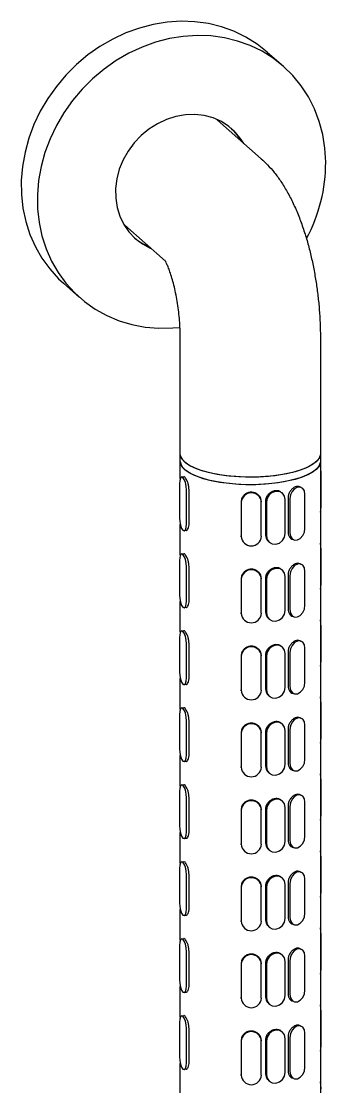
# Model space of a CAD drawing. Extents: x 0 to 951, y -2 to 427.
# Drawn here: x 345.62 to 355.12, y 198.52 to 231.8 of the extents above; entities that cross this region are included whole.
import ezdxf

# ---------------------------------------------------------------- set-up
doc = ezdxf.new("R2010")
doc.units = 0
doc.header["$LTSCALE"] = 23.1
doc.header["$MEASUREMENT"] = 0
doc.layers.get('0').update_dxf_attribs({"linetype": 'CONTINUOUS'})

msp = doc.modelspace()

# ---------------------------------------------------------------- linework, layer by layer
at = {"color": 7, "linetype": 'Continuous', "lineweight": 25}
for p, q in [((353.297, 230.838), (353.801, 230.395)), ((351.738, 228.714), (351.706, 228.741)), ((351.738, 228.714), (353.108, 227.506)), ((348.813, 225.461), (348.844, 225.433)), ((350.116, 224.311), (348.844, 225.433)), ((347.434, 223.176), (346.931, 223.62)), ((350.578, 218.291), (350.578, 221.944)), ((354.953, 221.944), (354.953, 218.291)), ((350.578, 218.055), (350.578, 218.291)), ((350.578, 217.525), (350.578, 218.055)), ((354.953, 218.291), (354.953, 218.055)), ((354.953, 218.055), (354.953, 146.166)), ((354.98, 216.633), (354.98, 217.694)), ((350.552, 217.356), (350.552, 216.295)), ((350.623, 217.569), (350.685, 217.577)), ((350.773, 216.101), (350.773, 217.161)), ((350.853, 216.111), (350.853, 217.171)), ((353.745, 217.081), (353.771, 217.059)), ((354.304, 217.266), (354.348, 217.249)), ((354.472, 215.964), (354.472, 217.025)), ((352.483, 216.802), (352.483, 215.741)), ((352.484, 216.774), (352.484, 215.713)), ((353.108, 216.816), (353.109, 216.788)), ((353.109, 215.716), (353.109, 216.776)), ((353.242, 216.813), (353.242, 215.753)), ((353.272, 216.787), (353.272, 215.726)), ((353.857, 215.8), (353.857, 216.861)), ((353.944, 216.91), (353.944, 215.85)), ((353.999, 216.889), (353.999, 215.828)), ((350.578, 215.121), (350.578, 216.079)), ((350.763, 215.896), (350.702, 215.888)), ((352.485, 215.701), (352.483, 215.73)), ((353.358, 215.528), (353.332, 215.551)), ((354.123, 215.605), (354.079, 215.622)), ((350.623, 215.165), (350.685, 215.172)), ((354.98, 214.229), (354.98, 215.29)), ((350.552, 214.952), (350.552, 213.891)), ((350.773, 213.697), (350.773, 214.757)), ((350.853, 213.707), (350.853, 214.767)), ((353.745, 214.677), (353.771, 214.654)), ((354.304, 214.861), (354.348, 214.844)), ((352.483, 214.398), (352.483, 213.337)), ((352.484, 214.369), (352.484, 213.309)), ((353.108, 214.412), (353.109, 214.384)), ((353.109, 213.312), (353.109, 214.372)), ((353.242, 214.409), (353.242, 213.348)), ((353.272, 214.383), (353.272, 213.322)), ((353.857, 213.396), (353.857, 214.457)), ((353.944, 214.506), (353.944, 213.446)), ((353.999, 214.485), (353.999, 213.424)), ((354.472, 213.56), (354.472, 214.621)), ((350.578, 212.717), (350.578, 213.675)), ((350.763, 213.492), (350.702, 213.484)), ((352.485, 213.297), (352.483, 213.325)), ((353.358, 213.124), (353.332, 213.147)), ((354.123, 213.201), (354.079, 213.218)), ((350.623, 212.76), (350.685, 212.768)), ((354.98, 211.825), (354.98, 212.885)), ((350.552, 212.548), (350.552, 211.487)), ((350.773, 211.292), (350.773, 212.353)), ((350.853, 211.302), (350.853, 212.363)), ((354.304, 212.457), (354.348, 212.44)), ((352.483, 211.994), (352.483, 210.933)), ((353.108, 212.008), (353.109, 211.979)), ((353.242, 212.005), (353.242, 210.944)), ((353.272, 211.978), (353.272, 210.918)), ((353.745, 212.273), (353.771, 212.25)), ((353.857, 210.992), (353.857, 212.052)), ((353.944, 212.102), (353.944, 211.041)), ((353.999, 212.081), (353.999, 211.02)), ((354.472, 211.156), (354.472, 212.217)), ((352.484, 211.965), (352.484, 210.905)), ((353.109, 210.907), (353.109, 211.968)), ((350.578, 210.312), (350.578, 211.271)), ((350.763, 211.087), (350.702, 211.08)), ((352.485, 210.893), (352.483, 210.921)), ((353.358, 210.72), (353.332, 210.743)), ((354.123, 210.797), (354.079, 210.814)), ((350.623, 210.356), (350.685, 210.364)), ((354.98, 209.421), (354.98, 210.481)), ((350.552, 210.144), (350.552, 209.083)), ((354.304, 210.053), (354.348, 210.036)), ((350.773, 208.888), (350.773, 209.949)), ((350.853, 208.898), (350.853, 209.959)), ((353.745, 209.869), (353.771, 209.846)), ((353.857, 208.588), (353.857, 209.648)), ((353.944, 209.698), (353.944, 208.637)), ((353.999, 209.676), (353.999, 208.616)), ((354.472, 208.752), (354.472, 209.813)), ((352.483, 209.589), (352.483, 208.529)), ((352.484, 209.561), (352.484, 208.5)), ((353.108, 209.604), (353.109, 209.575)), ((353.109, 208.503), (353.109, 209.564)), ((353.242, 209.601), (353.242, 208.54)), ((353.272, 209.574), (353.272, 208.514)), ((350.578, 207.908), (350.578, 208.867)), ((350.763, 208.683), (350.702, 208.676)), ((352.485, 208.489), (352.483, 208.517)), ((353.358, 208.316), (353.332, 208.339)), ((354.123, 208.392), (354.079, 208.409)), ((354.98, 207.016), (354.98, 208.077)), ((350.552, 207.739), (350.552, 206.679)), ((350.623, 207.952), (350.685, 207.96)), ((350.773, 206.484), (350.773, 207.545)), ((350.853, 206.494), (350.853, 207.555)), ((353.745, 207.465), (353.771, 207.442)), ((354.304, 207.649), (354.348, 207.632)), ((354.472, 206.348), (354.472, 207.408)), ((352.483, 207.185), (352.483, 206.125)), ((352.484, 207.157), (352.484, 206.096)), ((353.108, 207.199), (353.109, 207.171)), ((353.109, 206.099), (353.109, 207.16)), ((353.242, 207.197), (353.242, 206.136)), ((353.272, 207.17), (353.272, 206.109)), ((353.857, 206.183), (353.857, 207.244)), ((353.944, 207.294), (353.944, 206.233)), ((353.999, 207.272), (353.999, 206.212)), ((350.578, 205.504), (350.578, 206.463)), ((350.763, 206.279), (350.702, 206.271)), ((352.485, 206.085), (352.483, 206.113)), ((354.123, 205.988), (354.079, 206.005)), ((353.358, 205.912), (353.332, 205.935)), ((354.98, 204.612), (354.98, 205.673)), ((350.552, 205.335), (350.552, 204.275)), ((350.623, 205.548), (350.685, 205.556)), ((350.773, 204.08), (350.773, 205.141)), ((350.853, 204.09), (350.853, 205.151)), ((353.745, 205.061), (353.771, 205.038)), ((354.304, 205.245), (354.348, 205.228)), ((354.472, 203.944), (354.472, 205.004)), ((352.483, 204.781), (352.483, 203.72)), ((352.484, 204.753), (352.484, 203.692)), ((353.108, 204.795), (353.109, 204.767)), ((353.109, 203.695), (353.109, 204.756)), ((353.242, 204.792), (353.242, 203.732)), ((353.272, 204.766), (353.272, 203.705)), ((353.857, 203.779), (353.857, 204.84)), ((353.944, 204.89), (353.944, 203.829)), ((353.999, 204.868), (353.999, 203.808)), ((350.578, 203.1), (350.578, 204.058)), ((350.763, 203.875), (350.702, 203.867)), ((352.485, 203.681), (352.483, 203.709)), ((353.358, 203.507), (353.332, 203.53)), ((354.123, 203.584), (354.079, 203.601)), ((350.623, 203.144), (350.685, 203.152)), ((354.98, 202.208), (354.98, 203.269)), ((350.552, 202.931), (350.552, 201.87)), ((350.773, 201.676), (350.773, 202.736)), ((350.853, 201.686), (350.853, 202.746)), ((354.304, 202.841), (354.348, 202.824)), ((352.483, 202.377), (352.483, 201.316)), ((352.484, 202.349), (352.484, 201.288)), ((353.108, 202.391), (353.109, 202.363)), ((353.109, 201.291), (353.109, 202.351)), ((353.242, 202.388), (353.242, 201.328)), ((353.272, 202.362), (353.272, 201.301)), ((353.745, 202.657), (353.771, 202.634)), ((353.857, 201.375), (353.857, 202.436)), ((353.944, 202.485), (353.944, 201.425)), ((353.999, 202.464), (353.999, 201.403)), ((354.472, 201.539), (354.472, 202.6)), ((350.578, 200.696), (350.578, 201.654)), ((350.763, 201.471), (350.702, 201.463)), ((352.485, 201.276), (352.483, 201.305)), ((353.358, 201.103), (353.332, 201.126)), ((354.123, 201.18), (354.079, 201.197)), ((350.623, 200.74), (350.685, 200.747)), ((354.98, 199.804), (354.98, 200.865)), ((350.552, 200.527), (350.552, 199.466)), ((350.773, 199.272), (350.773, 200.332)), ((350.853, 199.282), (350.853, 200.342)), ((354.304, 200.437), (354.348, 200.419)), ((353.745, 200.252), (353.771, 200.229)), ((353.857, 198.971), (353.857, 200.032)), ((353.944, 200.081), (353.944, 199.021)), ((353.999, 200.06), (353.999, 198.999)), ((354.472, 199.135), (354.472, 200.196)), ((352.483, 199.973), (352.483, 198.912)), ((352.484, 199.944), (352.484, 198.884)), ((353.108, 199.987), (353.109, 199.959)), ((353.109, 198.887), (353.109, 199.947)), ((353.242, 199.984), (353.242, 198.923)), ((353.272, 199.958), (353.272, 198.897)), ((350.578, 198.292), (350.578, 199.25)), ((350.763, 199.067), (350.702, 199.059)), ((352.485, 198.872), (352.483, 198.901)), ((353.358, 198.699), (353.332, 198.722)), ((354.123, 198.776), (354.079, 198.793))]:
    msp.add_line(p, q, dxfattribs=at)
at = {"color": 7, "linetype": 'Continuous', "lineweight": 25, "flags": 128}
for points in [[(353.297, 230.838), (352.977, 231.092), (352.628, 231.31), (352.256, 231.49), (351.864, 231.63), (351.455, 231.729), (351.034, 231.787), (350.605, 231.801), (350.171, 231.773), (349.736, 231.703), (349.305, 231.59), (348.881, 231.437), (348.469, 231.245), (348.072, 231.015), (347.695, 230.75), (347.34, 230.452), (347.01, 230.124), (346.71, 229.769), (346.442, 229.39), (346.208, 228.991), (346.01, 228.576), (345.851, 228.148), (345.731, 227.711), (345.653, 227.27), (345.616, 226.829), (345.621, 226.391), (345.668, 225.961), (345.756, 225.543), (345.886, 225.141), (346.054, 224.758), (346.261, 224.398), (346.503, 224.065), (346.78, 223.761), (346.931, 223.62)], [(355.119, 227.405), (355.093, 227.84), (355.025, 228.264), (354.916, 228.675), (354.767, 229.068), (354.579, 229.44), (354.354, 229.787), (354.094, 230.106), (353.802, 230.394), (353.48, 230.648), (353.131, 230.866), (352.759, 231.046), (352.367, 231.186), (351.959, 231.286), (351.538, 231.343), (351.108, 231.357), (350.674, 231.329), (350.239, 231.259), (349.808, 231.147), (349.384, 230.994), (348.972, 230.801), (348.575, 230.572), (348.198, 230.307), (347.843, 230.009), (347.514, 229.681), (347.213, 229.325), (346.945, 228.947), (346.711, 228.548), (346.513, 228.132), (346.354, 227.704), (346.234, 227.268), (346.156, 226.826), (346.119, 226.385), (346.124, 225.947), (346.171, 225.517), (346.259, 225.099), (346.389, 224.697), (346.557, 224.314), (346.764, 223.954), (347.007, 223.621), (347.283, 223.317), (347.59, 223.046), (347.926, 222.809), (348.287, 222.61), (348.67, 222.449), (349.07, 222.33), (349.486, 222.251), (349.911, 222.215), (350.344, 222.222), (350.569, 222.242)], [(352.564, 227.985), (352.485, 228.11), (352.307, 228.328), (352.098, 228.515), (351.861, 228.667), (351.602, 228.781), (351.325, 228.856), (351.035, 228.888), (350.738, 228.879), (350.441, 228.827), (350.148, 228.735), (349.866, 228.603), (349.6, 228.435), (349.356, 228.234), (349.137, 228.003), (348.948, 227.747), (348.793, 227.471), (348.675, 227.181), (348.597, 226.881), (348.559, 226.579), (348.562, 226.279), (348.607, 225.988), (348.692, 225.712), (348.816, 225.455), (348.977, 225.222), (349.171, 225.019), (349.395, 224.849), (349.643, 224.716), (349.67, 224.704)], [(353.632, 217.621), (353.337, 217.587), (353.031, 217.567), (352.719, 217.562), (352.408, 217.572), (352.105, 217.596), (351.815, 217.634), (351.544, 217.686), (351.298, 217.75), (351.082, 217.825), (350.901, 217.91), (350.757, 218.002), (350.654, 218.101), (350.595, 218.203), (350.578, 218.291)], [(354.953, 218.291), (354.949, 218.242), (354.905, 218.139), (354.819, 218.039), (354.69, 217.944), (354.523, 217.857), (354.319, 217.778), (354.085, 217.709), (353.823, 217.652), (353.539, 217.609), (353.24, 217.579), (352.932, 217.564), (352.619, 217.563), (352.31, 217.578), (352.01, 217.607), (351.726, 217.649), (351.463, 217.705), (351.226, 217.773), (351.021, 217.851), (350.851, 217.939), (350.72, 218.033), (350.63, 218.133), (350.585, 218.236), (350.578, 218.291)], [(353.632, 217.386), (353.337, 217.351), (353.031, 217.331), (352.719, 217.326), (352.408, 217.336), (352.105, 217.36), (351.815, 217.399), (351.544, 217.45), (351.298, 217.514), (351.082, 217.59), (350.901, 217.674), (350.757, 217.767), (350.654, 217.865), (350.595, 217.967), (350.578, 218.055)], [(354.953, 218.055), (354.949, 218.007), (354.906, 217.904), (354.82, 217.804), (354.692, 217.709), (354.525, 217.622), (354.322, 217.543), (354.087, 217.474), (353.825, 217.417), (353.542, 217.374), (353.243, 217.344), (352.935, 217.328), (352.623, 217.328), (352.313, 217.342), (352.013, 217.371), (351.729, 217.413), (351.465, 217.469), (351.228, 217.537), (351.022, 217.615), (350.852, 217.702), (350.721, 217.796)], [(354.953, 218.291), (354.953, 218.275), (354.924, 218.172), (354.851, 218.071), (354.736, 217.974), (354.58, 217.884), (354.388, 217.802), (354.163, 217.73), (353.909, 217.669), (353.632, 217.621)], [(354.953, 218.055), (354.953, 218.04), (354.924, 217.936), (354.851, 217.835), (354.736, 217.738), (354.58, 217.648), (354.388, 217.566), (354.163, 217.494), (353.909, 217.434), (353.632, 217.386)], [(354.98, 217.694), (354.972, 217.814), (354.953, 217.91)], [(350.773, 217.161), (350.765, 217.281), (350.741, 217.398), (350.705, 217.494), (350.662, 217.553), (350.62, 217.568), (350.584, 217.536), (350.56, 217.461), (350.552, 217.356)], [(353.857, 216.861), (353.834, 216.971), (353.771, 217.058), (353.676, 217.11), (353.564, 217.118), (353.453, 217.082), (353.358, 217.006), (353.295, 216.902), (353.272, 216.787)], [(354.472, 217.025), (354.454, 217.133), (354.403, 217.213), (354.326, 217.255), (354.236, 217.252), (354.145, 217.203), (354.068, 217.117), (354.017, 217.007), (353.999, 216.889)], [(354.953, 216.464), (354.972, 216.528), (354.98, 216.633)], [(350.552, 216.295), (350.56, 216.175), (350.584, 216.059), (350.62, 215.963), (350.662, 215.903), (350.705, 215.889), (350.741, 215.921), (350.765, 215.995), (350.773, 216.101)], [(353.272, 215.726), (353.295, 215.616), (353.358, 215.529), (353.453, 215.477), (353.564, 215.468), (353.676, 215.505), (353.771, 215.581), (353.834, 215.684), (353.857, 215.8)], [(353.999, 215.828), (354.017, 215.721), (354.068, 215.64), (354.145, 215.598), (354.236, 215.602), (354.326, 215.65), (354.403, 215.736), (354.454, 215.846), (354.472, 215.964)], [(354.98, 215.29), (354.972, 215.41), (354.953, 215.506)], [(350.773, 214.757), (350.765, 214.877), (350.741, 214.994), (350.705, 215.089), (350.662, 215.149), (350.62, 215.164), (350.584, 215.132), (350.56, 215.057), (350.552, 214.952)], [(353.857, 214.457), (353.834, 214.566), (353.771, 214.654), (353.676, 214.706), (353.564, 214.714), (353.453, 214.678), (353.358, 214.602), (353.295, 214.498), (353.272, 214.383)], [(354.472, 214.621), (354.454, 214.728), (354.403, 214.809), (354.326, 214.851), (354.236, 214.847), (354.145, 214.799), (354.068, 214.713), (354.017, 214.603), (353.999, 214.485)], [(354.953, 214.06), (354.972, 214.124), (354.98, 214.229)], [(350.552, 213.891), (350.56, 213.771), (350.584, 213.654), (350.62, 213.559), (350.662, 213.499), (350.705, 213.484), (350.741, 213.517), (350.765, 213.591), (350.773, 213.697)], [(353.272, 213.322), (353.295, 213.212), (353.358, 213.124), (353.453, 213.073), (353.564, 213.064), (353.676, 213.101), (353.771, 213.177), (353.834, 213.28), (353.857, 213.396)], [(353.999, 213.424), (354.017, 213.317), (354.068, 213.236), (354.145, 213.194), (354.236, 213.198), (354.326, 213.246), (354.403, 213.332), (354.454, 213.442), (354.472, 213.56)], [(354.98, 212.885), (354.972, 213.006), (354.953, 213.102)], [(350.773, 212.353), (350.765, 212.473), (350.741, 212.59), (350.705, 212.685), (350.662, 212.745), (350.62, 212.76), (350.584, 212.728), (350.56, 212.653), (350.552, 212.548)], [(353.857, 212.052), (353.834, 212.162), (353.771, 212.25), (353.676, 212.302), (353.564, 212.31), (353.453, 212.273), (353.358, 212.198), (353.295, 212.094), (353.272, 211.978)], [(354.472, 212.217), (354.454, 212.324), (354.403, 212.405), (354.326, 212.447), (354.236, 212.443), (354.145, 212.395), (354.068, 212.309), (354.017, 212.199), (353.999, 212.081)], [(354.953, 211.656), (354.972, 211.719), (354.98, 211.825)], [(350.552, 211.487), (350.56, 211.367), (350.584, 211.25), (350.62, 211.155), (350.662, 211.095), (350.705, 211.08), (350.741, 211.113), (350.765, 211.187), (350.773, 211.292)], [(353.272, 210.918), (353.295, 210.808), (353.358, 210.72), (353.453, 210.668), (353.564, 210.66), (353.676, 210.697), (353.771, 210.773), (353.834, 210.876), (353.857, 210.992)], [(353.999, 211.02), (354.017, 210.912), (354.068, 210.832), (354.145, 210.79), (354.236, 210.793), (354.326, 210.842), (354.403, 210.928), (354.454, 211.038), (354.472, 211.156)], [(354.98, 210.481), (354.972, 210.601), (354.953, 210.697)], [(350.773, 209.949), (350.765, 210.069), (350.741, 210.186), (350.705, 210.281), (350.662, 210.341), (350.62, 210.356), (350.584, 210.323), (350.56, 210.249), (350.552, 210.144)], [(354.472, 209.813), (354.454, 209.92), (354.403, 210.001), (354.326, 210.043), (354.236, 210.039), (354.145, 209.991), (354.068, 209.905), (354.017, 209.794), (353.999, 209.676)], [(353.857, 209.648), (353.834, 209.758), (353.771, 209.846), (353.676, 209.898), (353.564, 209.906), (353.453, 209.869), (353.358, 209.793), (353.295, 209.69), (353.272, 209.574)], [(354.953, 209.252), (354.972, 209.315), (354.98, 209.421)], [(350.552, 209.083), (350.56, 208.963), (350.584, 208.846), (350.62, 208.751), (350.662, 208.691), (350.705, 208.676), (350.741, 208.708), (350.765, 208.783), (350.773, 208.888)], [(353.999, 208.616), (354.017, 208.508), (354.068, 208.427), (354.145, 208.386), (354.236, 208.389), (354.326, 208.438), (354.403, 208.524), (354.454, 208.634), (354.472, 208.752)], [(353.272, 208.514), (353.295, 208.404), (353.358, 208.316), (353.453, 208.264), (353.564, 208.256), (353.676, 208.293), (353.771, 208.368), (353.834, 208.472), (353.857, 208.588)], [(354.98, 208.077), (354.972, 208.197), (354.953, 208.293)], [(350.773, 207.545), (350.765, 207.665), (350.741, 207.782), (350.705, 207.877), (350.662, 207.937), (350.62, 207.952), (350.584, 207.919), (350.56, 207.845), (350.552, 207.739)], [(353.857, 207.244), (353.834, 207.354), (353.771, 207.442), (353.676, 207.493), (353.564, 207.502), (353.453, 207.465), (353.358, 207.389), (353.295, 207.286), (353.272, 207.17)], [(354.472, 207.408), (354.454, 207.516), (354.403, 207.597), (354.326, 207.639), (354.236, 207.635), (354.145, 207.587), (354.068, 207.501), (354.017, 207.39), (353.999, 207.272)], [(354.953, 206.848), (354.972, 206.911), (354.98, 207.016)], [(350.552, 206.679), (350.56, 206.559), (350.584, 206.442), (350.62, 206.346), (350.662, 206.287), (350.705, 206.272), (350.741, 206.304), (350.765, 206.379), (350.773, 206.484)], [(353.999, 206.212), (354.017, 206.104), (354.068, 206.023), (354.145, 205.981), (354.236, 205.985), (354.326, 206.034), (354.403, 206.12), (354.454, 206.23), (354.472, 206.348)], [(353.272, 206.109), (353.295, 205.999), (353.358, 205.912), (353.453, 205.86), (353.564, 205.852), (353.676, 205.888), (353.771, 205.964), (353.834, 206.068), (353.857, 206.183)], [(354.98, 205.673), (354.972, 205.793), (354.953, 205.889)], [(350.773, 205.141), (350.765, 205.261), (350.741, 205.377), (350.705, 205.473), (350.662, 205.533), (350.62, 205.547), (350.584, 205.515), (350.56, 205.441), (350.552, 205.335)], [(353.857, 204.84), (353.834, 204.95), (353.771, 205.037), (353.676, 205.089), (353.564, 205.098), (353.453, 205.061), (353.358, 204.985), (353.295, 204.881), (353.272, 204.766)], [(354.472, 205.004), (354.454, 205.112), (354.403, 205.193), (354.326, 205.234), (354.236, 205.231), (354.145, 205.182), (354.068, 205.096), (354.017, 204.986), (353.999, 204.868)], [(354.953, 204.443), (354.972, 204.507), (354.98, 204.612)], [(350.552, 204.275), (350.56, 204.154), (350.584, 204.038), (350.62, 203.942), (350.662, 203.883), (350.705, 203.868), (350.741, 203.9), (350.765, 203.975), (350.773, 204.08)], [(353.272, 203.705), (353.295, 203.595), (353.358, 203.508), (353.453, 203.456), (353.564, 203.448), (353.676, 203.484), (353.771, 203.56), (353.834, 203.664), (353.857, 203.779)], [(353.999, 203.808), (354.017, 203.7), (354.068, 203.619), (354.145, 203.577), (354.236, 203.581), (354.326, 203.629), (354.403, 203.715), (354.454, 203.826), (354.472, 203.944)], [(354.98, 203.269), (354.972, 203.389), (354.953, 203.485)], [(350.773, 202.736), (350.765, 202.857), (350.741, 202.973), (350.705, 203.069), (350.662, 203.128), (350.62, 203.143), (350.584, 203.111), (350.56, 203.036), (350.552, 202.931)], [(353.857, 202.436), (353.834, 202.546), (353.771, 202.633), (353.676, 202.685), (353.564, 202.693), (353.453, 202.657), (353.358, 202.581), (353.295, 202.477), (353.272, 202.362)], [(354.472, 202.6), (354.454, 202.708), (354.403, 202.789), (354.326, 202.83), (354.236, 202.827), (354.145, 202.778), (354.068, 202.692), (354.017, 202.582), (353.999, 202.464)], [(354.953, 202.039), (354.972, 202.103), (354.98, 202.208)], [(350.552, 201.87), (350.56, 201.75), (350.584, 201.634), (350.62, 201.538), (350.662, 201.478), (350.705, 201.464), (350.741, 201.496), (350.765, 201.57), (350.773, 201.676)], [(353.272, 201.301), (353.295, 201.191), (353.358, 201.104), (353.453, 201.052), (353.564, 201.043), (353.676, 201.08), (353.771, 201.156), (353.834, 201.259), (353.857, 201.375)], [(353.999, 201.403), (354.017, 201.296), (354.068, 201.215), (354.145, 201.173), (354.236, 201.177), (354.326, 201.225), (354.403, 201.311), (354.454, 201.422), (354.472, 201.539)], [(354.98, 200.865), (354.972, 200.985), (354.953, 201.081)], [(350.773, 200.332), (350.765, 200.452), (350.741, 200.569), (350.705, 200.665), (350.662, 200.724), (350.62, 200.739), (350.584, 200.707), (350.56, 200.632), (350.552, 200.527)], [(354.472, 200.196), (354.454, 200.304), (354.403, 200.384), (354.326, 200.426), (354.236, 200.423), (354.145, 200.374), (354.068, 200.288), (354.017, 200.178), (353.999, 200.06)], [(353.857, 200.032), (353.834, 200.141), (353.771, 200.229), (353.676, 200.281), (353.564, 200.289), (353.453, 200.253), (353.358, 200.177), (353.295, 200.073), (353.272, 199.958)], [(354.953, 199.635), (354.972, 199.699), (354.98, 199.804)], [(350.552, 199.466), (350.56, 199.346), (350.584, 199.229), (350.62, 199.134), (350.662, 199.074), (350.705, 199.059), (350.741, 199.092), (350.765, 199.166), (350.773, 199.272)], [(353.999, 198.999), (354.017, 198.892), (354.068, 198.811), (354.145, 198.769), (354.236, 198.773), (354.326, 198.821), (354.403, 198.907), (354.454, 199.017), (354.472, 199.135)], [(353.272, 198.897), (353.295, 198.787), (353.358, 198.699), (353.453, 198.648), (353.564, 198.639), (353.676, 198.676), (353.771, 198.752), (353.834, 198.855), (353.857, 198.971)], [(354.98, 198.46), (354.972, 198.581), (354.953, 198.677)]]:
    msp.add_lwpolyline(points, dxfattribs=at)
at = {"color": 7, "linetype": 'Continuous', "lineweight": 25}
for centre, radius, start, end in [((350.943, 227.147), 1.794, 29.9836, 47.1211), ((350.125, 227.387), 4.994, 331.6843, 0.2152), ((350.302, 226.422), 1.8, 230.0877, 247.1693), ((350.923, 218.076), 0.345, 183.4922, 234.1511), ((352.797, 216.76), 0.313, 2.9736, 177.551), ((352.797, 215.729), 0.313, 182.9736, 357.551), ((352.797, 214.356), 0.313, 2.9722, 177.5524), ((352.797, 213.325), 0.313, 182.9722, 357.5524), ((352.797, 211.952), 0.313, 2.9736, 177.551), ((352.797, 210.921), 0.313, 182.9736, 357.551), ((352.797, 209.548), 0.313, 2.9736, 177.551), ((352.797, 208.517), 0.313, 182.9736, 357.551), ((352.797, 207.144), 0.313, 2.9736, 177.551), ((352.797, 206.112), 0.313, 182.9736, 357.551), ((352.797, 204.739), 0.313, 2.9736, 177.551), ((352.797, 203.708), 0.313, 182.9727, 357.5519), ((352.797, 202.335), 0.313, 2.9727, 177.5519), ((352.797, 201.304), 0.313, 182.9736, 357.551), ((352.797, 199.931), 0.313, 2.9736, 177.551), ((352.797, 198.9), 0.313, 182.9736, 357.551)]:
    msp.add_arc(centre, radius, start, end, dxfattribs=at)
for points, knots in [([(353.108, 227.506), (353.174, 227.444), (353.32, 227.309), (353.524, 227.073), (353.729, 226.794), (353.925, 226.474), (354.11, 226.113), (354.278, 225.723), (354.426, 225.317), (354.552, 224.905), (354.659, 224.488), (354.749, 224.068), (354.822, 223.645), (354.88, 223.22), (354.922, 222.794), (354.948, 222.367), (354.952, 222.086), (354.953, 221.944)], [0, 0, 0, 0, 0.0484708, 0.1070334, 0.1698985, 0.2387522, 0.3129213, 0.3883265, 0.4614384, 0.5319897, 0.6005715, 0.6678091, 0.7342166, 0.8002114, 0.8661618, 0.9323353, 1, 1, 1, 1]), ([(350.578, 221.944), (350.578, 221.987), (350.577, 222.109), (350.568, 222.323), (350.547, 222.587), (350.515, 222.856), (350.473, 223.123), (350.423, 223.38), (350.366, 223.62), (350.304, 223.835), (350.243, 224.019), (350.187, 224.161), (350.141, 224.263), (350.109, 224.325), (350.091, 224.355), (350.092, 224.353), (350.093, 224.352)], [0, 0, 0, 0, 0.043817, 0.126259, 0.209971, 0.294737, 0.379872, 0.464538, 0.548024, 0.629657, 0.708778, 0.784811, 0.84989, 0.911676, 0.970903, 1, 1, 1, 1]), ([(350.853, 217.171), (350.851, 217.205), (350.848, 217.273), (350.822, 217.377), (350.787, 217.468), (350.747, 217.536), (350.711, 217.575), (350.693, 217.574), (350.685, 217.573)], [0, 0, 0, 0, 0.173374, 0.346698, 0.521146, 0.696336, 0.870323, 1, 1, 1, 1]), ([(353.108, 216.805), (353.105, 216.837), (353.098, 216.903), (353.045, 216.988), (352.966, 217.052), (352.867, 217.089), (352.761, 217.094), (352.659, 217.067), (352.572, 217.012), (352.51, 216.932), (352.485, 216.857), (352.484, 216.813), (352.483, 216.802)], [0, 0, 0, 0, 0.106624, 0.213217, 0.320501, 0.428242, 0.535242, 0.64147, 0.748073, 0.855629, 0.963237, 1, 1, 1, 1]), ([(353.742, 217.078), (353.727, 217.091), (353.691, 217.124), (353.608, 217.144), (353.51, 217.137), (353.413, 217.099), (353.329, 217.033), (353.268, 216.947), (353.244, 216.869), (353.243, 216.825), (353.242, 216.813)], [0, 0, 0, 0, 0.093399, 0.237149, 0.379911, 0.521642, 0.663874, 0.807377, 0.95095, 1, 1, 1, 1]), ([(354.303, 217.263), (354.285, 217.269), (354.244, 217.282), (354.168, 217.263), (354.089, 217.215), (354.018, 217.14), (353.966, 217.047), (353.945, 216.967), (353.944, 216.922), (353.944, 216.91)], [0, 0, 0, 0, 0.131028, 0.29365, 0.455097, 0.617116, 0.780582, 0.944127, 1, 1, 1, 1]), ([(350.763, 215.899), (350.766, 215.898), (350.782, 215.896), (350.811, 215.925), (350.84, 215.986), (350.852, 216.056), (350.853, 216.1), (350.853, 216.111)], [0, 0, 0, 0, 0.06877, 0.345656, 0.625, 0.904514, 1, 1, 1, 1]), ([(353.242, 215.753), (353.246, 215.72), (353.253, 215.656), (353.291, 215.586), (353.326, 215.561), (353.335, 215.554)], [0, 0, 0, 0, 0.425645, 0.851192, 1, 1, 1, 1]), ([(353.944, 215.85), (353.947, 215.817), (353.952, 215.752), (353.998, 215.677), (354.043, 215.632), (354.074, 215.626), (354.08, 215.625)], [0, 0, 0, 0, 0.311737, 0.623401, 0.93707, 1, 1, 1, 1]), ([(350.853, 214.767), (350.851, 214.801), (350.848, 214.869), (350.822, 214.973), (350.787, 215.064), (350.747, 215.132), (350.711, 215.17), (350.693, 215.169), (350.685, 215.169)], [0, 0, 0, 0, 0.173372, 0.346704, 0.521149, 0.696337, 0.870321, 1, 1, 1, 1]), ([(353.108, 214.401), (353.105, 214.433), (353.098, 214.499), (353.045, 214.584), (352.966, 214.648), (352.867, 214.685), (352.761, 214.69), (352.659, 214.663), (352.572, 214.608), (352.51, 214.528), (352.485, 214.453), (352.484, 214.409), (352.483, 214.398)], [0, 0, 0, 0, 0.106623, 0.213221, 0.320504, 0.428244, 0.535243, 0.641472, 0.748075, 0.855623, 0.963237, 1, 1, 1, 1]), ([(353.742, 214.674), (353.727, 214.687), (353.691, 214.72), (353.608, 214.74), (353.51, 214.733), (353.413, 214.695), (353.329, 214.629), (353.268, 214.543), (353.244, 214.465), (353.243, 214.42), (353.242, 214.409)], [0, 0, 0, 0, 0.093399, 0.237148, 0.379909, 0.521642, 0.663874, 0.807368, 0.95095, 1, 1, 1, 1]), ([(354.303, 214.859), (354.285, 214.865), (354.244, 214.878), (354.168, 214.859), (354.089, 214.811), (354.018, 214.736), (353.966, 214.643), (353.945, 214.562), (353.944, 214.518), (353.944, 214.506)], [0, 0, 0, 0, 0.131027, 0.293649, 0.455098, 0.617116, 0.780572, 0.944127, 1, 1, 1, 1]), ([(350.763, 213.495), (350.766, 213.494), (350.782, 213.491), (350.811, 213.521), (350.84, 213.582), (350.852, 213.652), (350.853, 213.695), (350.853, 213.707)], [0, 0, 0, 0, 0.06877, 0.345656, 0.625, 0.904514, 1, 1, 1, 1]), ([(353.242, 213.348), (353.246, 213.316), (353.253, 213.251), (353.291, 213.182), (353.326, 213.157), (353.335, 213.15)], [0, 0, 0, 0, 0.425637, 0.851175, 1, 1, 1, 1]), ([(353.944, 213.446), (353.947, 213.413), (353.952, 213.348), (353.998, 213.272), (354.043, 213.228), (354.074, 213.222), (354.08, 213.221)], [0, 0, 0, 0, 0.311734, 0.623396, 0.937062, 1, 1, 1, 1]), ([(350.853, 212.363), (350.851, 212.397), (350.848, 212.465), (350.822, 212.568), (350.787, 212.659), (350.747, 212.727), (350.711, 212.766), (350.693, 212.765), (350.685, 212.765)], [0, 0, 0, 0, 0.173372, 0.346705, 0.521143, 0.696336, 0.870321, 1, 1, 1, 1]), ([(353.742, 212.27), (353.727, 212.283), (353.691, 212.316), (353.608, 212.335), (353.51, 212.329), (353.413, 212.291), (353.329, 212.225), (353.268, 212.138), (353.244, 212.061), (353.243, 212.016), (353.242, 212.005)], [0, 0, 0, 0, 0.093398, 0.237151, 0.379911, 0.521644, 0.663876, 0.807369, 0.95095, 1, 1, 1, 1]), ([(354.303, 212.455), (354.285, 212.46), (354.244, 212.474), (354.168, 212.454), (354.089, 212.407), (354.018, 212.332), (353.966, 212.239), (353.945, 212.158), (353.944, 212.113), (353.944, 212.102)], [0, 0, 0, 0, 0.1310312, 0.2936518, 0.4551008, 0.6171181, 0.7805727, 0.9441273, 1, 1, 1, 1]), ([(353.108, 211.996), (353.105, 212.029), (353.098, 212.095), (353.045, 212.18), (352.966, 212.244), (352.867, 212.281), (352.761, 212.285), (352.659, 212.259), (352.572, 212.203), (352.51, 212.124), (352.485, 212.049), (352.484, 212.005), (352.483, 211.994)], [0, 0, 0, 0, 0.106623, 0.213222, 0.3205, 0.428243, 0.535242, 0.641471, 0.748074, 0.855623, 0.963237, 1, 1, 1, 1]), ([(350.763, 211.091), (350.766, 211.09), (350.782, 211.087), (350.811, 211.117), (350.84, 211.178), (350.852, 211.247), (350.853, 211.291), (350.853, 211.302)], [0, 0, 0, 0, 0.06877, 0.345657, 0.625018, 0.904513, 1, 1, 1, 1]), ([(353.944, 211.041), (353.947, 211.009), (353.952, 210.944), (353.998, 210.868), (354.043, 210.824), (354.074, 210.817), (354.08, 210.816)], [0, 0, 0, 0, 0.31174, 0.6233888, 0.9370603, 1, 1, 1, 1]), ([(353.242, 210.944), (353.246, 210.912), (353.253, 210.847), (353.291, 210.778), (353.326, 210.753), (353.335, 210.746)], [0, 0, 0, 0, 0.425648, 0.851171, 1, 1, 1, 1]), ([(350.853, 209.959), (350.851, 209.993), (350.848, 210.061), (350.822, 210.164), (350.787, 210.255), (350.747, 210.323), (350.711, 210.362), (350.693, 210.361), (350.685, 210.361)], [0, 0, 0, 0, 0.173374, 0.346708, 0.521147, 0.696337, 0.870323, 1, 1, 1, 1]), ([(354.303, 210.05), (354.285, 210.056), (354.244, 210.069), (354.168, 210.05), (354.089, 210.002), (354.018, 209.928), (353.966, 209.834), (353.945, 209.754), (353.944, 209.709), (353.944, 209.698)], [0, 0, 0, 0, 0.131028, 0.29365, 0.455097, 0.617115, 0.780571, 0.944127, 1, 1, 1, 1]), ([(353.108, 209.592), (353.105, 209.625), (353.098, 209.69), (353.045, 209.776), (352.966, 209.84), (352.867, 209.876), (352.761, 209.881), (352.659, 209.855), (352.572, 209.799), (352.51, 209.72), (352.485, 209.645), (352.484, 209.601), (352.483, 209.589)], [0, 0, 0, 0, 0.106624, 0.213223, 0.320502, 0.428242, 0.535242, 0.641469, 0.748073, 0.855622, 0.963237, 1, 1, 1, 1]), ([(353.742, 209.866), (353.727, 209.879), (353.691, 209.912), (353.608, 209.931), (353.51, 209.925), (353.413, 209.886), (353.329, 209.821), (353.268, 209.734), (353.244, 209.657), (353.243, 209.612), (353.242, 209.601)], [0, 0, 0, 0, 0.093399, 0.237148, 0.37991, 0.521641, 0.663873, 0.807368, 0.95095, 1, 1, 1, 1]), ([(350.763, 208.687), (350.766, 208.686), (350.782, 208.683), (350.811, 208.713), (350.84, 208.774), (350.852, 208.843), (350.853, 208.887), (350.853, 208.898)], [0, 0, 0, 0, 0.06877, 0.345657, 0.625018, 0.904513, 1, 1, 1, 1]), ([(353.242, 208.54), (353.246, 208.508), (353.253, 208.443), (353.291, 208.373), (353.326, 208.348), (353.335, 208.342)], [0, 0, 0, 0, 0.425648, 0.851171, 1, 1, 1, 1]), ([(353.944, 208.637), (353.947, 208.605), (353.952, 208.54), (353.998, 208.464), (354.043, 208.42), (354.074, 208.413), (354.08, 208.412)], [0, 0, 0, 0, 0.31174, 0.6233888, 0.9370603, 1, 1, 1, 1]), ([(350.853, 207.555), (350.851, 207.589), (350.848, 207.657), (350.822, 207.76), (350.787, 207.851), (350.747, 207.919), (350.711, 207.958), (350.693, 207.957), (350.685, 207.957)], [0, 0, 0, 0, 0.173374, 0.346698, 0.521146, 0.696336, 0.870323, 1, 1, 1, 1]), ([(354.303, 207.646), (354.285, 207.652), (354.244, 207.665), (354.168, 207.646), (354.089, 207.598), (354.018, 207.523), (353.966, 207.43), (353.945, 207.35), (353.944, 207.305), (353.944, 207.294)], [0, 0, 0, 0, 0.131028, 0.29365, 0.455097, 0.617116, 0.780582, 0.944127, 1, 1, 1, 1]), ([(353.108, 207.188), (353.105, 207.221), (353.098, 207.286), (353.045, 207.372), (352.966, 207.436), (352.867, 207.472), (352.761, 207.477), (352.659, 207.451), (352.572, 207.395), (352.51, 207.316), (352.485, 207.241), (352.484, 207.196), (352.483, 207.185)], [0, 0, 0, 0, 0.106624, 0.213217, 0.320501, 0.428242, 0.535242, 0.64147, 0.748073, 0.855629, 0.963237, 1, 1, 1, 1]), ([(353.742, 207.462), (353.727, 207.475), (353.691, 207.507), (353.608, 207.527), (353.51, 207.521), (353.413, 207.482), (353.329, 207.417), (353.268, 207.33), (353.244, 207.252), (353.243, 207.208), (353.242, 207.197)], [0, 0, 0, 0, 0.093399, 0.237149, 0.379911, 0.521642, 0.663874, 0.807377, 0.95095, 1, 1, 1, 1]), ([(350.763, 206.282), (350.766, 206.282), (350.782, 206.279), (350.811, 206.309), (350.84, 206.37), (350.852, 206.439), (350.853, 206.483), (350.853, 206.494)], [0, 0, 0, 0, 0.06877, 0.345656, 0.625, 0.904514, 1, 1, 1, 1]), ([(353.242, 206.136), (353.246, 206.104), (353.253, 206.039), (353.291, 205.969), (353.326, 205.944), (353.335, 205.938)], [0, 0, 0, 0, 0.425645, 0.851192, 1, 1, 1, 1]), ([(353.944, 206.233), (353.947, 206.201), (353.952, 206.136), (353.998, 206.06), (354.043, 206.015), (354.074, 206.009), (354.08, 206.008)], [0, 0, 0, 0, 0.3117386, 0.6234054, 0.9370606, 1, 1, 1, 1]), ([(350.853, 205.151), (350.851, 205.185), (350.848, 205.252), (350.822, 205.356), (350.787, 205.447), (350.747, 205.515), (350.711, 205.554), (350.693, 205.553), (350.685, 205.552)], [0, 0, 0, 0, 0.173374, 0.346698, 0.521146, 0.696336, 0.870323, 1, 1, 1, 1]), ([(353.108, 204.784), (353.105, 204.817), (353.098, 204.882), (353.045, 204.967), (352.966, 205.032), (352.867, 205.068), (352.761, 205.073), (352.659, 205.046), (352.572, 204.991), (352.51, 204.911), (352.485, 204.837), (352.484, 204.792), (352.483, 204.781)], [0, 0, 0, 0, 0.106624, 0.213217, 0.320501, 0.428242, 0.535242, 0.64147, 0.748073, 0.855629, 0.963237, 1, 1, 1, 1]), ([(353.742, 205.058), (353.727, 205.07), (353.691, 205.103), (353.608, 205.123), (353.51, 205.117), (353.413, 205.078), (353.329, 205.013), (353.268, 204.926), (353.244, 204.848), (353.243, 204.804), (353.242, 204.792)], [0, 0, 0, 0, 0.093399, 0.237149, 0.379911, 0.521642, 0.663874, 0.807377, 0.95095, 1, 1, 1, 1]), ([(354.303, 205.242), (354.285, 205.248), (354.244, 205.261), (354.168, 205.242), (354.089, 205.194), (354.018, 205.119), (353.966, 205.026), (353.945, 204.946), (353.944, 204.901), (353.944, 204.89)], [0, 0, 0, 0, 0.131028, 0.29365, 0.455097, 0.617116, 0.780582, 0.944127, 1, 1, 1, 1]), ([(350.763, 203.878), (350.766, 203.878), (350.782, 203.875), (350.811, 203.905), (350.84, 203.966), (350.852, 204.035), (350.853, 204.079), (350.853, 204.09)], [0, 0, 0, 0, 0.06877, 0.345656, 0.625, 0.904514, 1, 1, 1, 1]), ([(353.242, 203.732), (353.246, 203.699), (353.253, 203.635), (353.291, 203.565), (353.326, 203.54), (353.335, 203.534)], [0, 0, 0, 0, 0.425645, 0.851192, 1, 1, 1, 1]), ([(353.944, 203.829), (353.947, 203.796), (353.952, 203.732), (353.998, 203.656), (354.043, 203.611), (354.074, 203.605), (354.08, 203.604)], [0, 0, 0, 0, 0.311737, 0.623401, 0.93707, 1, 1, 1, 1]), ([(350.853, 202.746), (350.851, 202.78), (350.848, 202.848), (350.822, 202.952), (350.787, 203.043), (350.747, 203.111), (350.711, 203.15), (350.693, 203.149), (350.685, 203.148)], [0, 0, 0, 0, 0.173372, 0.346704, 0.521149, 0.696337, 0.870321, 1, 1, 1, 1]), ([(353.108, 202.38), (353.105, 202.412), (353.098, 202.478), (353.045, 202.563), (352.966, 202.627), (352.867, 202.664), (352.761, 202.669), (352.659, 202.642), (352.572, 202.587), (352.51, 202.507), (352.485, 202.432), (352.484, 202.388), (352.483, 202.377)], [0, 0, 0, 0, 0.106623, 0.213221, 0.320504, 0.428244, 0.535243, 0.641472, 0.748075, 0.855623, 0.963237, 1, 1, 1, 1]), ([(353.742, 202.653), (353.727, 202.666), (353.691, 202.699), (353.608, 202.719), (353.51, 202.712), (353.413, 202.674), (353.329, 202.608), (353.268, 202.522), (353.244, 202.444), (353.243, 202.4), (353.242, 202.388)], [0, 0, 0, 0, 0.093399, 0.237148, 0.379909, 0.521642, 0.663874, 0.807368, 0.95095, 1, 1, 1, 1]), ([(354.303, 202.838), (354.285, 202.844), (354.244, 202.857), (354.168, 202.838), (354.089, 202.79), (354.018, 202.715), (353.966, 202.622), (353.945, 202.542), (353.944, 202.497), (353.944, 202.485)], [0, 0, 0, 0, 0.131027, 0.293649, 0.455098, 0.617116, 0.780572, 0.944127, 1, 1, 1, 1]), ([(350.763, 201.474), (350.766, 201.473), (350.782, 201.471), (350.811, 201.5), (350.84, 201.561), (350.852, 201.631), (350.853, 201.675), (350.853, 201.686)], [0, 0, 0, 0, 0.0687711, 0.3456632, 0.6250121, 0.9045316, 1, 1, 1, 1]), ([(353.944, 201.425), (353.947, 201.392), (353.952, 201.327), (353.998, 201.252), (354.043, 201.207), (354.074, 201.201), (354.08, 201.2)], [0, 0, 0, 0, 0.311719, 0.623388, 0.93706, 1, 1, 1, 1]), ([(353.242, 201.328), (353.246, 201.295), (353.253, 201.231), (353.291, 201.161), (353.326, 201.136), (353.335, 201.129)], [0, 0, 0, 0, 0.42562, 0.851171, 1, 1, 1, 1]), ([(350.853, 200.342), (350.851, 200.376), (350.848, 200.444), (350.822, 200.548), (350.787, 200.639), (350.747, 200.707), (350.711, 200.745), (350.693, 200.745), (350.685, 200.744)], [0, 0, 0, 0, 0.173373, 0.346706, 0.521145, 0.696334, 0.87032, 1, 1, 1, 1]), ([(354.303, 200.434), (354.285, 200.44), (354.244, 200.453), (354.168, 200.434), (354.089, 200.386), (354.018, 200.311), (353.966, 200.218), (353.945, 200.137), (353.944, 200.093), (353.944, 200.081)], [0, 0, 0, 0, 0.131027, 0.293649, 0.455099, 0.617117, 0.780572, 0.944127, 1, 1, 1, 1]), ([(353.108, 199.976), (353.105, 200.008), (353.098, 200.074), (353.045, 200.159), (352.966, 200.223), (352.867, 200.26), (352.761, 200.265), (352.659, 200.238), (352.572, 200.183), (352.51, 200.103), (352.485, 200.028), (352.484, 199.984), (352.483, 199.973)], [0, 0, 0, 0, 0.106623, 0.213222, 0.320501, 0.428241, 0.535241, 0.64147, 0.748073, 0.855622, 0.963237, 1, 1, 1, 1]), ([(353.742, 200.249), (353.727, 200.262), (353.691, 200.295), (353.608, 200.315), (353.51, 200.308), (353.413, 200.27), (353.329, 200.204), (353.268, 200.118), (353.244, 200.04), (353.243, 199.995), (353.242, 199.984)], [0, 0, 0, 0, 0.093398, 0.237148, 0.379909, 0.521642, 0.663875, 0.807369, 0.95095, 1, 1, 1, 1]), ([(350.763, 199.07), (350.766, 199.069), (350.782, 199.066), (350.811, 199.096), (350.84, 199.157), (350.852, 199.227), (350.853, 199.27), (350.853, 199.282)], [0, 0, 0, 0, 0.06877, 0.345657, 0.625018, 0.904513, 1, 1, 1, 1]), ([(353.944, 199.021), (353.947, 198.988), (353.952, 198.923), (353.998, 198.848), (354.043, 198.803), (354.074, 198.797), (354.08, 198.796)], [0, 0, 0, 0, 0.31174, 0.6233888, 0.9370603, 1, 1, 1, 1]), ([(353.242, 198.923), (353.246, 198.891), (353.253, 198.826), (353.291, 198.757), (353.326, 198.732), (353.335, 198.725)], [0, 0, 0, 0, 0.425648, 0.851171, 1, 1, 1, 1])]:
    msp.add_open_spline(points, degree=3, knots=knots, dxfattribs=at)

doc.saveas('drawing.dxf')
